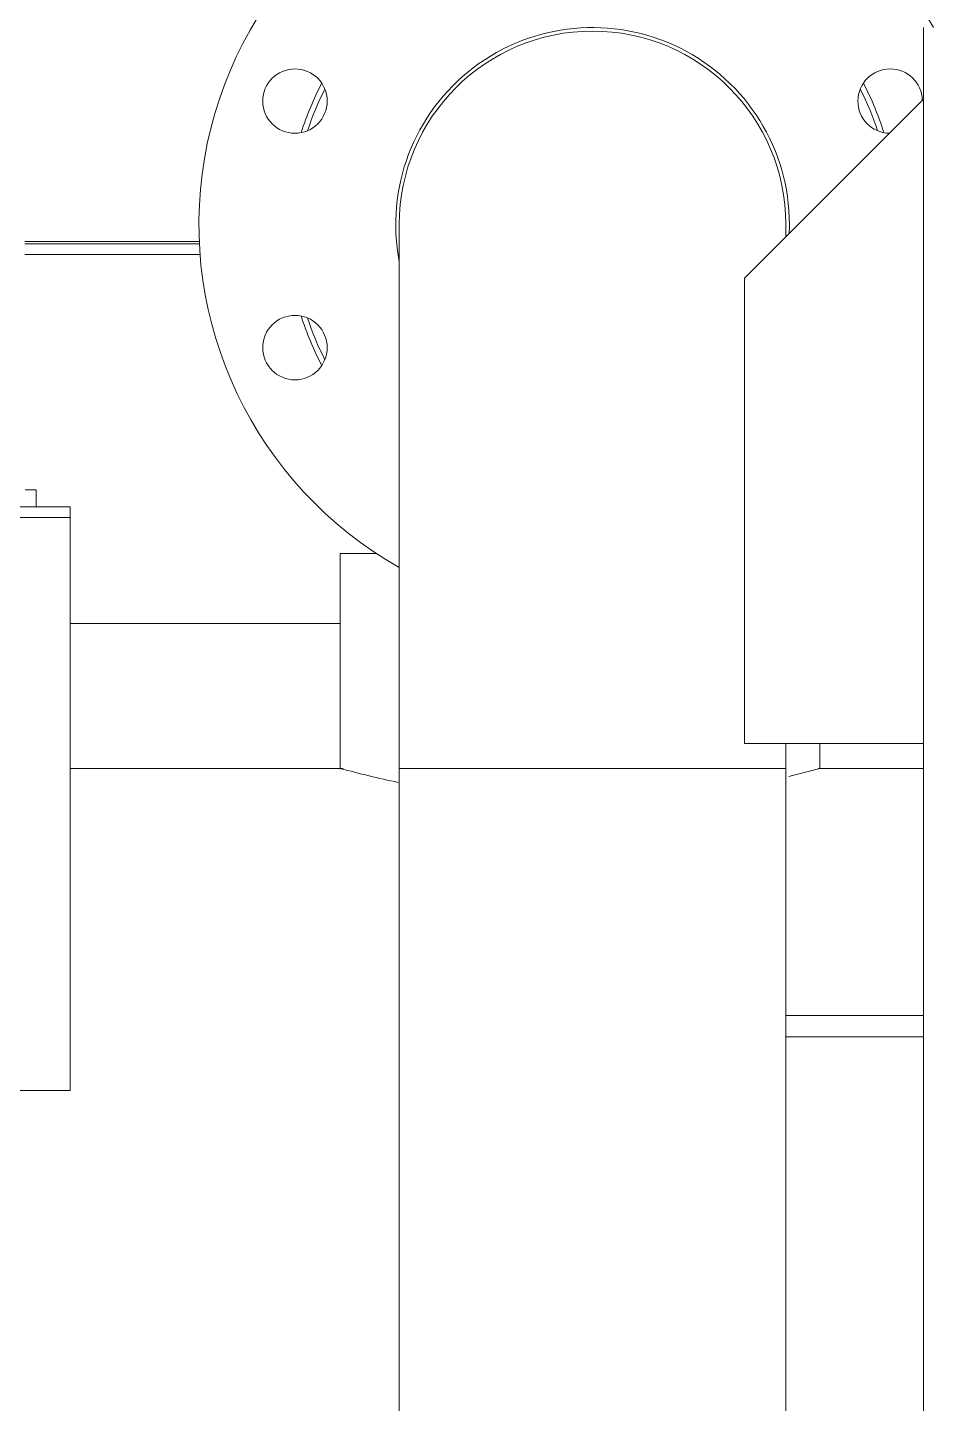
# Model space of a CAD drawing. Header units: millimetres. Extents: x 113490 to 142599, y -20467 to 115.
# Drawn here: x 128258.9 to 128512, y -7723.4 to -7339 of the extents above; entities that cross this region are included whole.
import ezdxf

# ---------------------------------------------------------------- set-up
doc = ezdxf.new("R2010")
doc.units = ezdxf.units.MM
doc.layers.add('DV1_0', color=7, linetype='Continuous')

msp = doc.modelspace()

# ---------------------------------------------------------------- linework, layer by layer
at = {"layer": 'DV1_0', "color": 7, "linetype": 'Continuous', "lineweight": 15}
for p, q in [((128509.26, -7338.97), (128509.26, -8178.97)), ((128509.26, -7358.97), (128459.26, -7408.97)), ((128362.77, -7393.97), (128362.77, -7545.97)), ((128470.77, -7397.46), (128470.77, -7393.97)), ((128306.9, -7399.37), (128258.17, -7399.37)), ((128307.09, -7402.37), (128258.17, -7402.37)), ((128459.26, -7538.97), (128459.26, -7408.97)), ((128261.26, -7468.17), (128258.26, -7468.17)), ((128261.26, -7472.87), (128261.26, -7468.17)), ((128270.76, -7472.87), (128241.39, -7472.87)), ((128270.76, -7475.87), (128270.76, -7472.87)), ((128270.76, -7475.87), (128241.39, -7475.87)), ((128270.76, -7635.94), (128270.76, -7475.87)), ((128356.47, -7485.97), (128346.26, -7485.97)), ((128346.26, -7485.97), (128346.26, -7546.18)), ((128346.26, -7505.47), (128270.76, -7505.47)), ((128459.26, -7538.97), (128509.26, -7538.97)), ((128470.77, -7545.97), (128470.77, -7538.97)), ((128480.26, -7546.08), (128480.26, -7538.97)), ((128347.04, -7545.97), (128270.76, -7545.97)), ((128362.77, -7545.97), (128362.77, -7809.47)), ((128470.77, -7809.47), (128470.77, -7545.97)), ((128509.26, -7545.97), (128479.84, -7545.97)), ((128470.77, -7614.97), (128509.26, -7614.97)), ((128509.26, -7620.97), (128470.77, -7620.97)), ((128241.39, -7635.94), (128270.76, -7635.94))]:
    msp.add_line(p, q, dxfattribs=at)
at = {"layer": 'DV1_0', "color": 7, "linetype": 'Continuous', "lineweight": 20}
for p, q in [((128306.88, -7398.77), (128258.17, -7398.77)), ((128470.77, -7545.97), (128362.77, -7545.97))]:
    msp.add_line(p, q, dxfattribs=at)
at = {"layer": 'DV1_0', "color": 7, "linetype": 'Continuous', "lineweight": 15}
for centre in [(128333.62, -7359.53), (128333.62, -7428.41)]:
    msp.add_circle(centre, 9, dxfattribs=at)
for centre, radius, start, end in [((128416.77, -7393.97), 110, 30, 240.5996), ((128416.77, -7393.97), 55, 0, 190.9425), ((128416.77, -7393.97), 54, 0, 180), ((128499.92, -7359.53), 9, 1.3694, 268.6306), ((128416.77, -7393.97), 85.34, 152.4631, 162.5369), ((128416.77, -7393.97), 83.82, 153.1829, 161.8171), ((128416.77, -7393.97), 83.82, 18.1829, 26.8171), ((128416.77, -7393.97), 85.34, 17.4631, 27.5369), ((128416.77, -7393.97), 55, 357.3435, 0), ((128416.77, -7393.97), 85.34, 197.4631, 207.5369), ((128416.77, -7393.97), 83.82, 198.1829, 206.8171), ((128413.26, -7303.21), 251.84, 254.5709, 258.3595), ((128413.26, -7303.21), 251.84, 283.3894, 285.4291)]:
    msp.add_arc(centre, radius, start, end, dxfattribs=at)

doc.saveas('drawing.dxf')
